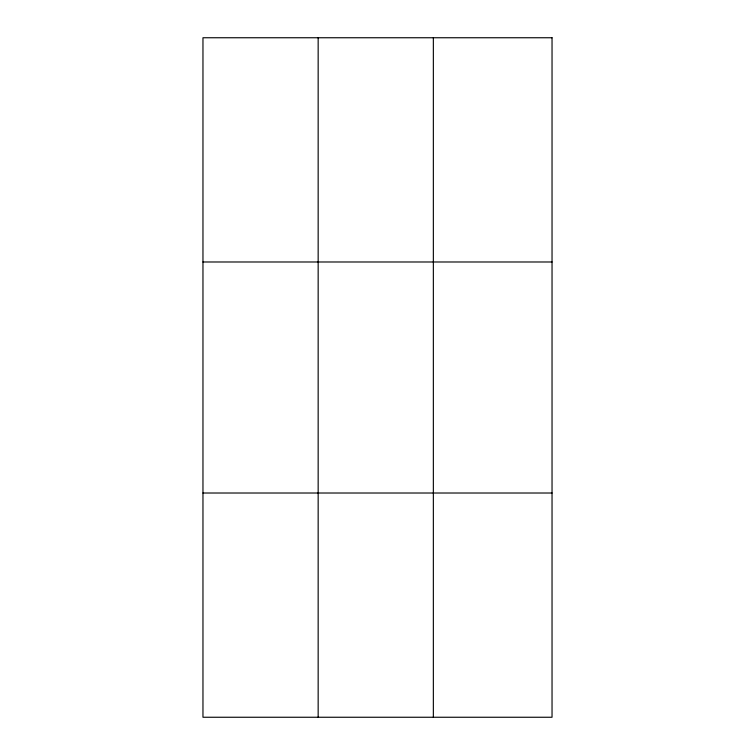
<?xml version="1.0" encoding="UTF-8"?>
<svg xmlns="http://www.w3.org/2000/svg" width="755" height="755" viewBox="0 0 755 755"><rect width="100%" height="100%" fill="white"/><g stroke="black" fill="none" stroke-linecap="round" stroke-linejoin="round"><path stroke-width="1.13" d="M318.157 717.25L318.157 37.75M433.351 717.25L433.351 37.75M202.963 261.985L552.037 261.985M202.963 493.015L552.037 493.015M552.037 37.75L552.037 717.25L202.963 717.25L202.963 37.75L552.037 37.75"/></g></svg>
